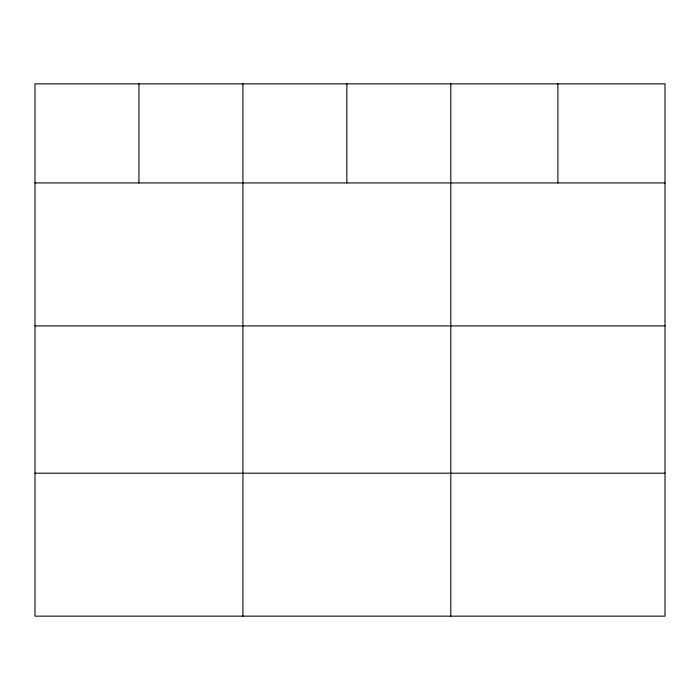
<?xml version="1.0" encoding="UTF-8"?>
<svg xmlns="http://www.w3.org/2000/svg" width="700" height="700" viewBox="0 0 700 700"><rect width="100%" height="100%" fill="white"/><g stroke="black" fill="none" stroke-linecap="round" stroke-linejoin="round"><path stroke-width="1.05" d="M665 325.902L665 83.851L35 83.851L35 616.149L665 616.149L665 325.902L35 325.902M35 182.936L665 182.936M35 473.191L665 473.191M557.9 83.851L557.9 182.936M450.8 83.851L450.8 616.149M346.85 83.851L346.85 182.936M242.9 83.851L242.9 616.149M138.95 83.851L138.95 182.936"/></g></svg>
